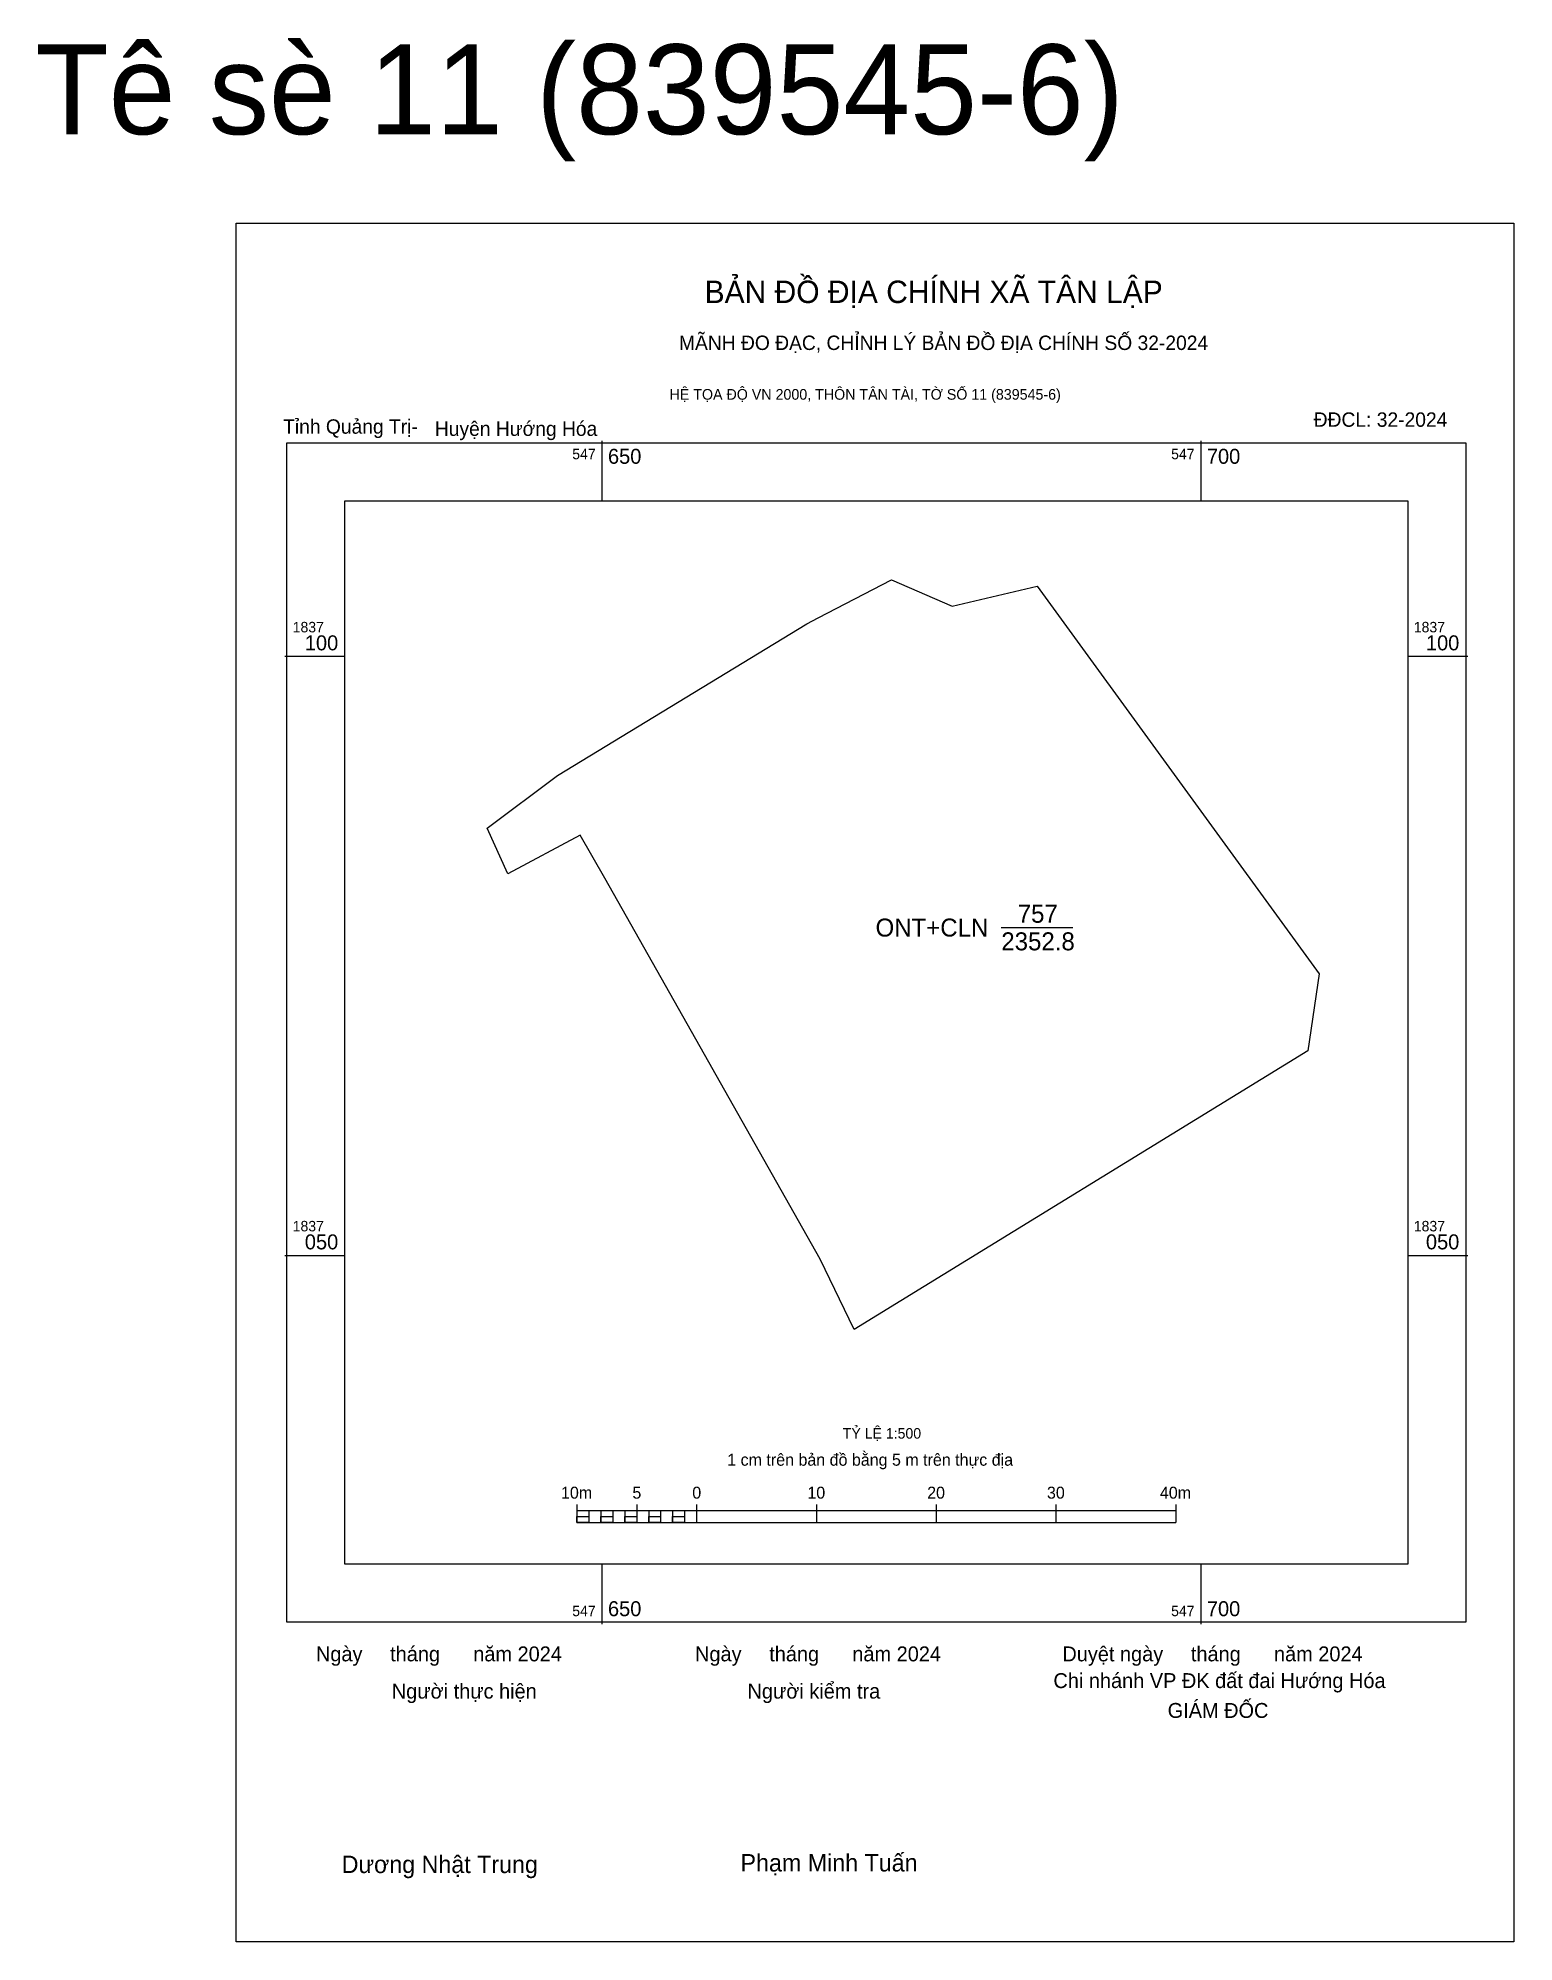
# Model space of a CAD drawing. Extents: x 547603 to 547726, y 1836993 to 1837152.
import ezdxf

# ---------------------------------------------------------------- set-up
doc = ezdxf.new("R2010")
doc.units = 0
for name, color, linetype in [('Level 10', 7, 'Continuous'), ('Level 13', 7, 'Continuous'), ('Level 15', 7, 'Continuous'), ('Level 27', 7, 'Continuous'), ('Level 6', 7, 'Continuous'), ('Level 62', 7, 'Continuous'), ('Level 63', 7, 'Continuous'), ('Level 9', 7, 'Continuous')]:
    doc.layers.add(name, color=color, linetype=linetype)

msp = doc.modelspace()

# ---------------------------------------------------------------- linework, layer by layer
at = {"layer": 'Level 10'}
msp.add_line((547683.34, 1837077.36), (547689.31, 1837077.36), dxfattribs=at)
msp.add_lwpolyline([(547642.14, 1837081.85), (547640.42, 1837085.65), (547646.28, 1837090.04), (547667.09, 1837102.7), (547668.06, 1837103.21), (547674.18, 1837106.39), (547679.25, 1837104.18), (547686.33, 1837105.87), (547709.87, 1837073.49), (547708.92, 1837067.06), (547671.06, 1837043.82), (547668.23, 1837049.67), (547650.23, 1837081.47), (547648.19, 1837085.08)], close=True, dxfattribs=at)
at = {"layer": 'Level 15'}
msp.add_lwpolyline([(547619.46, 1837136.15), (547726.14, 1837136.15), (547726.14, 1836992.69), (547619.46, 1836992.69)], close=True, dxfattribs=at)
at = {"layer": 'Level 27'}
for p, q in [((547674.18, 1837106.39), (547674.18, 1837106.39)), ((547668.06, 1837103.21), (547668.06, 1837103.21)), ((547679.25, 1837104.18), (547679.25, 1837104.18)), ((547646.28, 1837090.04), (547646.28, 1837090.04)), ((547640.42, 1837085.65), (547640.42, 1837085.65)), ((547650.23, 1837081.47), (547650.23, 1837081.47)), ((547708.92, 1837067.06), (547708.92, 1837067.06)), ((547668.23, 1837049.67), (547668.22, 1837049.67)), ((547671.06, 1837043.82), (547671.06, 1837043.82)), ((547671.06, 1837043.82), (547671.06, 1837043.82))]:
    msp.add_line(p, q, dxfattribs=at)
at = {"layer": 'Level 62'}
msp.add_lwpolyline([(547628.52, 1837112.98), (547717.28, 1837112.98), (547717.28, 1837024.22), (547628.52, 1837024.22)], close=True, dxfattribs=at)
at = {"layer": 'Level 63'}
for p, q in [((547650, 1837117.98), (547650, 1837112.98)), ((547700, 1837117.98), (547700, 1837112.98)), ((547623.52, 1837100), (547628.52, 1837100)), ((547717.28, 1837100), (547722.28, 1837100)), ((547623.52, 1837050), (547628.52, 1837050)), ((547717.28, 1837050), (547722.28, 1837050)), ((547647.9, 1837029.19), (547647.9, 1837027.69)), ((547647.9, 1837028.69), (547697.9, 1837028.69)), ((547648.9, 1837028.69), (547648.9, 1837027.69)), ((547649.9, 1837028.69), (547649.9, 1837027.69)), ((547650.9, 1837028.69), (547650.9, 1837027.69)), ((547651.9, 1837028.69), (547651.9, 1837027.69)), ((547652.9, 1837029.19), (547652.9, 1837027.69)), ((547652.9, 1837028.69), (547652.9, 1837027.69)), ((547653.9, 1837028.69), (547653.9, 1837027.69)), ((547654.9, 1837028.69), (547654.9, 1837027.69)), ((547655.9, 1837028.69), (547655.9, 1837027.69)), ((547656.9, 1837028.69), (547656.9, 1837027.69)), ((547657.9, 1837029.19), (547657.9, 1837027.69)), ((547657.9, 1837028.69), (547657.9, 1837027.69)), ((547667.9, 1837029.19), (547667.9, 1837027.69)), ((547677.9, 1837029.19), (547677.9, 1837027.69)), ((547687.9, 1837029.19), (547687.9, 1837027.69)), ((547697.9, 1837029.19), (547697.9, 1837027.69)), ((547647.9, 1837027.69), (547697.9, 1837027.69)), ((547650, 1837024.22), (547650, 1837019.22)), ((547700, 1837024.22), (547700, 1837019.22))]:
    msp.add_line(p, q, dxfattribs=at)
for points in [[(547623.68, 1837117.82), (547722.12, 1837117.82), (547722.12, 1837019.38), (547623.68, 1837019.38)], [(547647.9, 1837028.19), (547648.9, 1837028.19), (547648.9, 1837027.69), (547647.9, 1837027.69)], [(547647.9, 1837028.19), (547648.9, 1837028.19), (547648.9, 1837027.69), (547647.9, 1837027.69)], [(547649.9, 1837028.19), (547650.9, 1837028.19), (547650.9, 1837027.69), (547649.9, 1837027.69)], [(547651.9, 1837028.19), (547652.9, 1837028.19), (547652.9, 1837027.69), (547651.9, 1837027.69)], [(547653.9, 1837028.19), (547654.9, 1837028.19), (547654.9, 1837027.69), (547653.9, 1837027.69)], [(547655.9, 1837028.19), (547656.9, 1837028.19), (547656.9, 1837027.69), (547655.9, 1837027.69)]]:
    msp.add_lwpolyline(points, close=True, dxfattribs=at)

# ---------------------------------------------------------------- texts
at = {"layer": 'Level 13'}
for s, p in [('757', (547684.71, 1837077.76)), ('ONT+CLN', (547672.84, 1837076.61)), ('2352.8', (547683.34, 1837075.46))]:
    msp.add_text(s, height=1.5, dxfattribs=at).set_placement(p)
at = {"layer": 'Level 6'}
msp.add_text('TỶ LỆ 1:500', height=0.879, dxfattribs=at).set_placement((547670.11, 1837034.7))
at = {"layer": 'Level 63'}
for s, height, p in [('Tê sè 11 (839545-6)', 7.5, (547602.69, 1837143.58)), ('BẢN ĐỒ ĐỊA CHÍNH XÃ TÂN LẬP', 1.8718, (547658.57, 1837129.49)), ('MÃNH ĐO ĐẠC, CHỈNH LÝ BẢN ĐỒ ĐỊA CHÍNH SỐ 32-2024', 1.2011, (547656.43, 1837125.57)), ('HỆ TỌA ĐỘ VN 2000, THÔN TÂN TÀI, TỜ SỐ 11 (839545-6)', 0.8891, (547655.64, 1837121.42)), ('547', 0.875, (547647.52, 1837116.45)), ('650', 1.25, (547650.5, 1837116.07)), ('547', 0.875, (547697.52, 1837116.45)), ('700', 1.25, (547700.5, 1837116.07)), ('1837', 0.875, (547624.18, 1837102)), ('1837', 0.875, (547717.78, 1837102)), ('100', 1.25, (547625.19, 1837100.5)), ('100', 1.25, (547718.79, 1837100.5)), ('1837', 0.875, (547624.18, 1837052)), ('1837', 0.875, (547717.78, 1837052)), ('050', 1.25, (547625.19, 1837050.5)), ('050', 1.25, (547718.79, 1837050.5)), ('1 cm trên bản đồ bằng 5 m trên thực địa', 1, (547660.46, 1837032.44)), ('10m', 1, (547646.58, 1837029.69)), ('5', 1, (547652.54, 1837029.69)), ('0', 1, (547657.54, 1837029.69)), ('10', 1, (547667.15, 1837029.69)), ('20', 1, (547677.15, 1837029.69)), ('30', 1, (547687.15, 1837029.69)), ('40m', 1, (547696.58, 1837029.69)), ('547', 0.875, (547647.52, 1837019.88)), ('650', 1.25, (547650.5, 1837019.88)), ('547', 0.875, (547697.52, 1837019.88)), ('700', 1.25, (547700.5, 1837019.88)), ('Ngày     tháng      năm 2024', 1.2442, (547626.12, 1837016.11)), ('Ngày     tháng      năm 2024', 1.2442, (547657.77, 1837016.11)), ('Duyệt ngày     tháng      năm 2024', 1.2442, (547688.44, 1837016.11)), ('Người thực hiện', 1.2442, (547632.45, 1837013)), ('Người kiểm tra', 1.2442, (547662.15, 1837013)), ('Chi nhánh VP ĐK đất đai Hướng Hóa', 1.2442, (547687.69, 1837013.88)), ('GIÁM ĐỐC', 1.244, (547697.23, 1837011.39)), ('Dương Nhật Trung', 1.4512, (547628.27, 1836998.44)), ('Phạm Minh Tuấn', 1.4512, (547661.57, 1836998.57))]:
    msp.add_text(s, height=height, dxfattribs=at).set_placement(p)
at = {"layer": 'Level 9'}
for s, p in [('ĐĐCL: 32-2024', (547709.42, 1837119.16)), ('Tỉnh Quảng Trị-', (547623.38, 1837118.58)), ('Huyện Hướng Hóa', (547636.05, 1837118.4))]:
    msp.add_text(s, height=1.2011, dxfattribs=at).set_placement(p)

doc.saveas('drawing.dxf')
